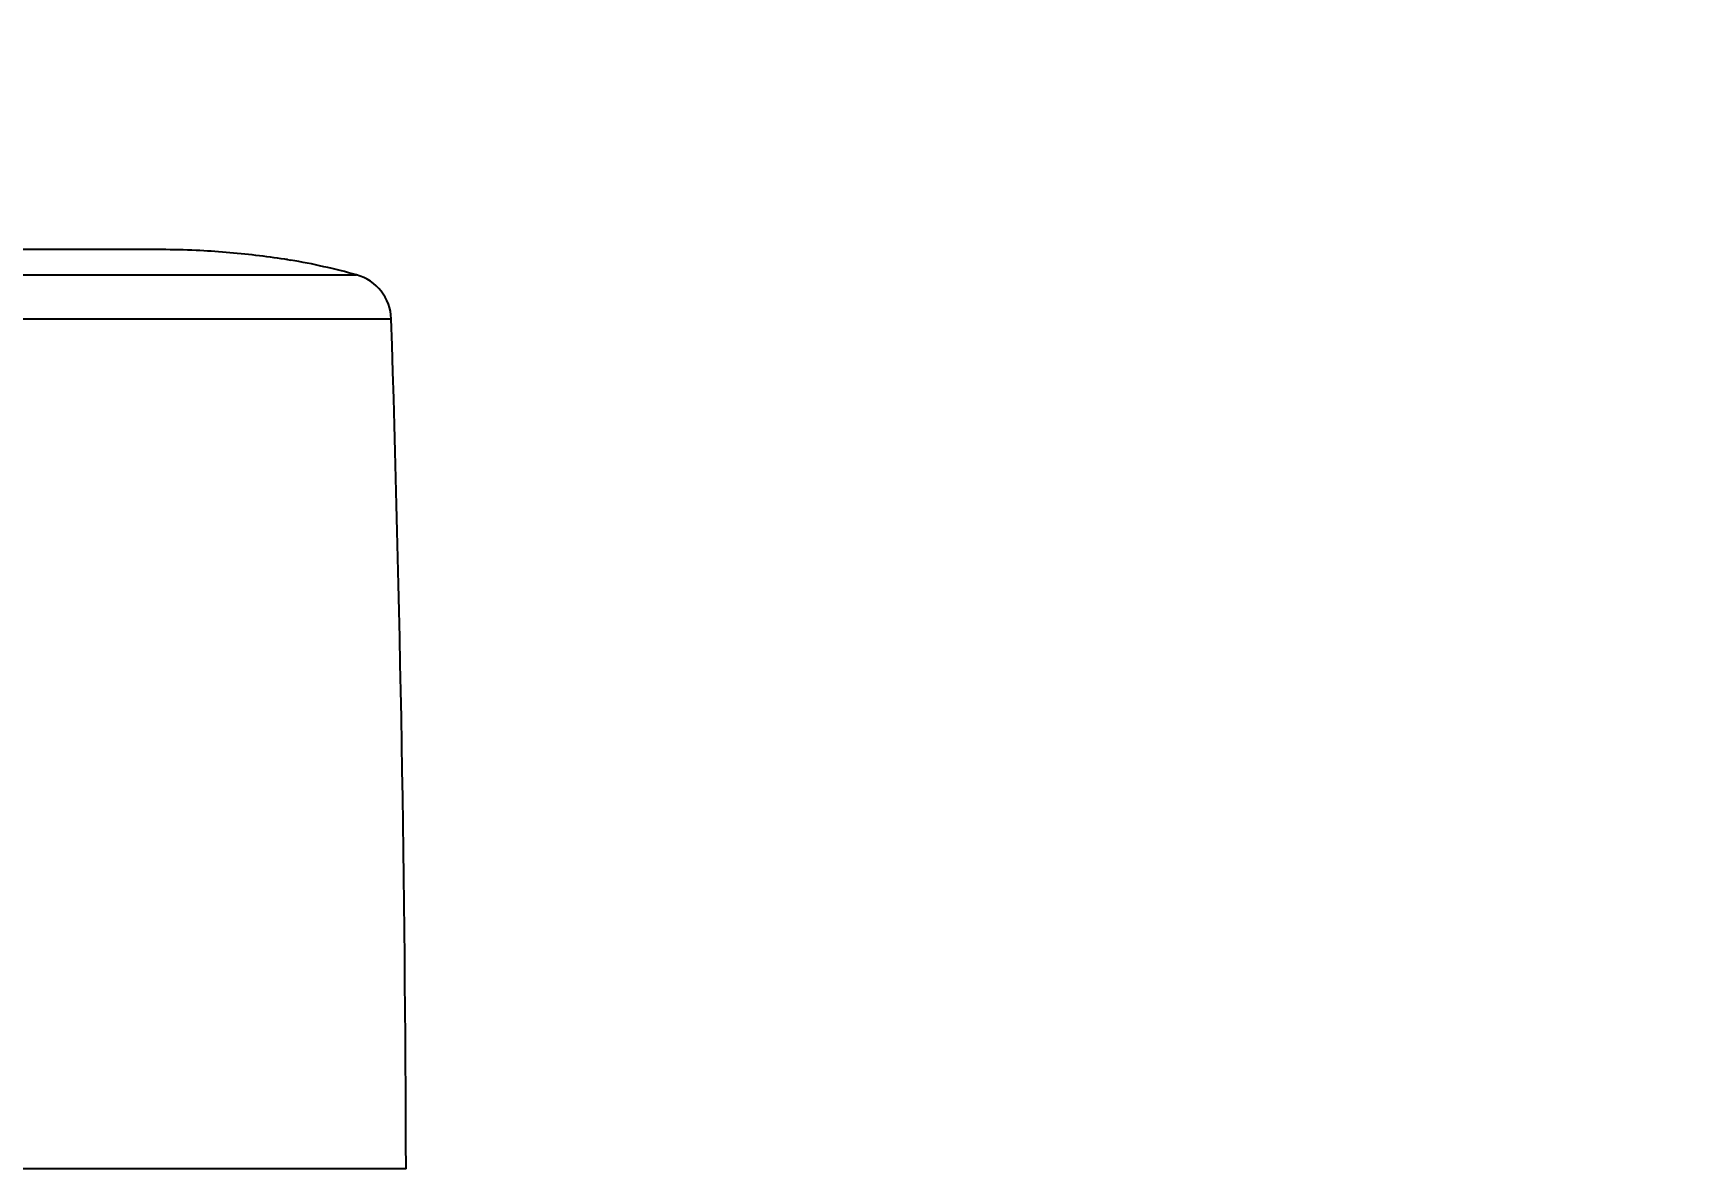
# Model space of a CAD drawing. Header units: millimetres. Extents: x 1236 to 1656, y -100 to 494.
# Drawn here: x 1496.36 to 1503.37, y 393.91 to 398.73 of the extents above; entities that cross this region are included whole.
import ezdxf

# ---------------------------------------------------------------- set-up
doc = ezdxf.new("R2010")
doc.units = ezdxf.units.MM
doc.header["$LTSCALE"] = 0.1
doc.layers.add('DIM', color=3, linetype='Continuous')
doc.styles.get("Standard").update_dxf_attribs({"font": 'arial.ttf'})
doc.dimstyles.new('ISO-25', dxfattribs={"dimtxt": 2.5, "dimasz": 2.5, "dimexe": 1.25, "dimexo": 0.625, "dimtad": 1, "dimlfac": 5, "dimtxsty": 'Standard', "dimcen": 2.5, "dimadec": 0, "dimazin": 0, "dimtfac": 1, "dimtmove": 0, "dimatfit": 3, "dimfxl": 0, "dimarcsym": 0})

# ---------------------------------------------------------------- blocks, each defined once
blk = doc.blocks.new('*D54')
at = {"layer": 'Defpoints', "color": 0}
for p in [(1493.4392, 422.6607), (1493.4392, 405.5297), (1563.4408, 391.5294)]:
    blk.add_point(p, dxfattribs=at)
at = {"layer": 'DIM', "color": 0, "lineweight": -2}
for p, q in [((1493.4392, 406.1547), (1493.4392, 423.9107)), ((1563.4408, 392.1544), (1563.4408, 423.9107)), ((1560.9408, 422.6607), (1495.9392, 422.6607))]:
    blk.add_line(p, q, dxfattribs=at)
at = {"layer": 'DIM', "color": 0}
for points in [[(1495.9392, 423.0773), (1495.9392, 422.244), (1493.4392, 422.6607)], [(1560.9408, 423.0773), (1560.9408, 422.244), (1563.4408, 422.6607)]]:
    blk.add_solid(points, dxfattribs=at)
at = {"layer": 'DIM', "color": 0, "insert": (1528.44, 424.5629), "char_height": 2.5, "attachment_point": 5}
blk.add_mtext('350', dxfattribs=at)

msp = doc.modelspace()

# ---------------------------------------------------------------- linework, layer by layer
for p, q in [((1496.9011, 397.8108), (1493.9497, 397.8108)), ((1497.4364, 397.7685), (1497.449, 397.7666)), ((1489.1488, 397.7036), (1497.7296, 397.7036)), ((1493.4392, 397.5173), (1497.8764, 397.5173)), ((1497.9393, 393.9107), (1493.4393, 393.9107))]:
    msp.add_line(p, q)
for centre, radius, start, end in [((1496.9001, 394.6865), 3.1243, 87.27002, 89.98302), ((1496.871, 394.1084), 3.7031, 83.31187, 87.24637), ((1496.8181, 393.631), 4.1834, 81.65606, 83.35382), ((1496.8212, 393.6452), 4.1689, 81.51454, 81.67057), ((1496.9379, 394.8333), 2.9775, 74.57836, 80.11495), ((1497.6765, 397.5108), 0.2, 1.85827, 74.57836), ((1377.4534, 393.6107), 120.4863, 0.142665, 1.858048)]:
    msp.add_arc(centre, radius, start, end)

# ---------------------------------------------------------------- dimensions: what is measured, and where the dimension line sits
at = {"layer": 'DIM'}
dim = msp.add_linear_dim(base=(1493.4392, 422.6607), p1=(1563.4408, 391.5294), p2=(1493.4392, 405.5297), text='350', dimstyle='ISO-25', dxfattribs=at)
dim.commit()
dim.dimension.update_dxf_attribs({"geometry": '*D54', "text_midpoint": (1528.44, 424.5629)})

doc.saveas('drawing.dxf')
